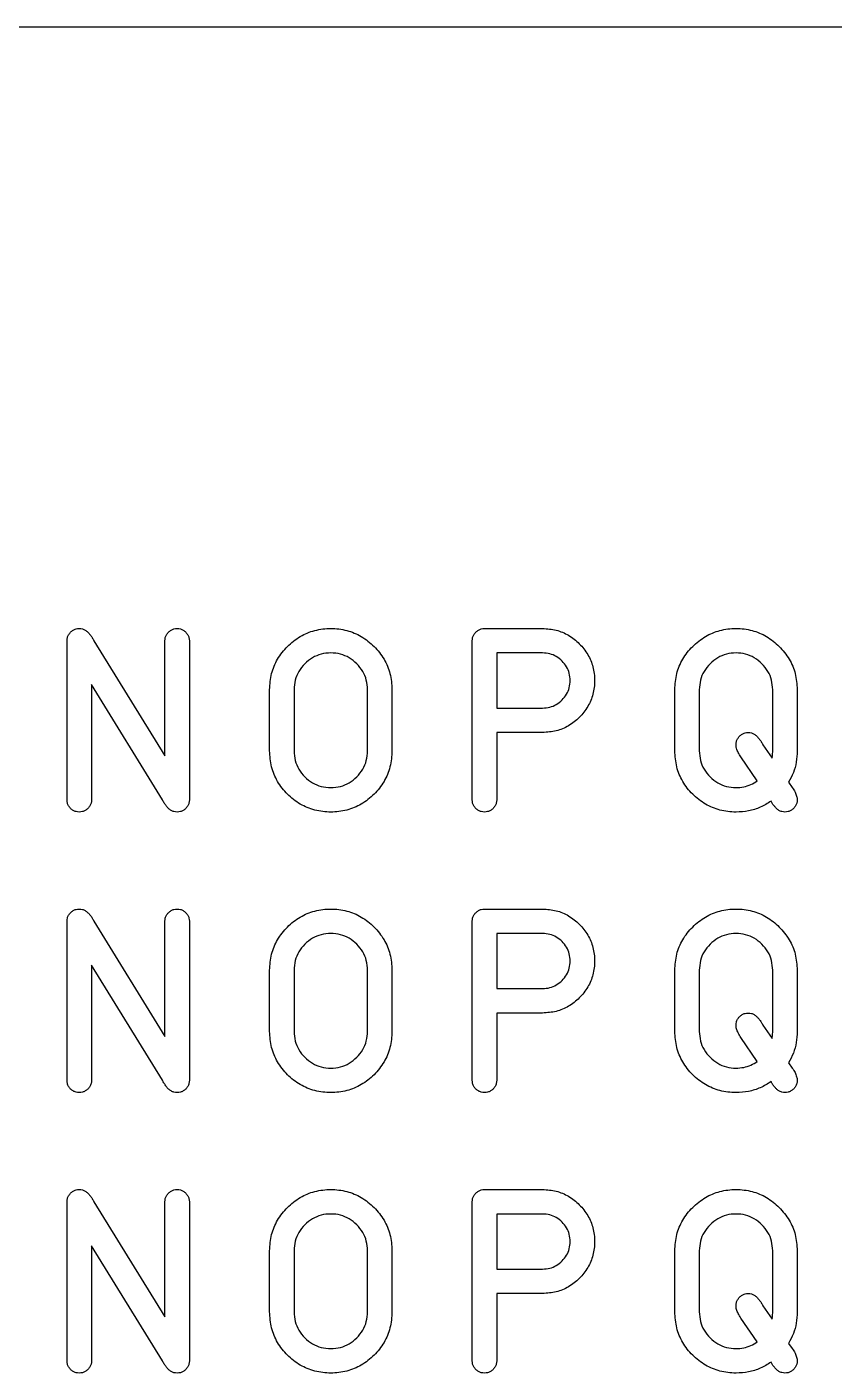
# Model space of a CAD drawing. Extents: x 7.2 to 83.4, y 7.2 to 40.5.
# Drawn here: x 45.28 to 54.9, y 24.43 to 40.48 of the extents above; entities that cross this region are included whole.
import ezdxf

# ---------------------------------------------------------------- set-up
doc = ezdxf.new("R2010")
doc.units = 0
doc.layers.add('Layer_1', color=7, linetype='CONTINUOUS')

msp = doc.modelspace()

# ---------------------------------------------------------------- linework, layer by layer
at = {"layer": 'Layer_1', "color": 7}
for p, q in [((7.194389, 40.477476), (83.387785, 40.477476)), ((46.001345, 33.263494), (46.001345, 33.263494)), ((50.728623, 33.307247), (51.421374, 33.307247)), ((45.753412, 31.265454), (45.753412, 33.161405)), ((46.074265, 33.161405), (46.920153, 31.789028)), ((46.920153, 31.789028), (46.920153, 33.161405)), ((47.211835, 33.161405), (47.211835, 31.265454)), ((50.582779, 31.265454), (50.582779, 33.161405)), ((51.421374, 33.015562), (50.874464, 33.015562)), ((50.874464, 33.015562), (50.874464, 32.359271)), ((51.421374, 33.015562), (51.421374, 33.015562)), ((46.890982, 31.265454), (46.045097, 32.63783)), ((46.045097, 32.63783), (46.045097, 31.265454)), ((48.168094, 31.848823), (48.168094, 32.578035)), ((48.459779, 32.578035), (48.459779, 31.848823)), ((49.334835, 31.848823), (49.334835, 32.578035)), ((49.62652, 32.578035), (49.62652, 31.848823)), ((52.997464, 31.848823), (52.997464, 32.578035)), ((53.289135, 32.578035), (53.289135, 31.848823)), ((54.164188, 31.848823), (54.164188, 32.578035)), ((54.455887, 32.578035), (54.455887, 31.848823)), ((50.874464, 32.359271), (51.421374, 32.359271)), ((51.421374, 32.067587), (50.874464, 32.067587)), ((50.874464, 32.067587), (50.874464, 31.265454)), ((51.421374, 32.067587), (51.421374, 32.067587)), ((53.980427, 31.491509), (53.784997, 31.775902)), ((54.047514, 31.921744), (54.156906, 31.762776)), ((54.353796, 31.474008), (54.397549, 31.411296)), ((54.143783, 31.249411), (54.143783, 31.249411)), ((46.001345, 29.920029), (46.001345, 29.920029)), ((50.728623, 29.963782), (51.421374, 29.963782)), ((45.753412, 27.921989), (45.753412, 29.817939)), ((46.074265, 29.817939), (46.920153, 28.445563)), ((46.920153, 28.445563), (46.920153, 29.817939)), ((47.211835, 29.817939), (47.211835, 27.921989)), ((50.582779, 27.921989), (50.582779, 29.817939)), ((51.421374, 29.672097), (50.874464, 29.672097)), ((50.874464, 29.672097), (50.874464, 29.015806)), ((51.421374, 29.672097), (51.421374, 29.672097)), ((46.890982, 27.921989), (46.045097, 29.294365)), ((46.045097, 29.294365), (46.045097, 27.921989)), ((48.168094, 28.505358), (48.168094, 29.23457)), ((48.459779, 29.23457), (48.459779, 28.505358)), ((49.334835, 28.505358), (49.334835, 29.23457)), ((49.62652, 29.23457), (49.62652, 28.505358)), ((52.997464, 28.505358), (52.997464, 29.23457)), ((53.289135, 29.23457), (53.289135, 28.505358)), ((54.164188, 28.505358), (54.164188, 29.23457)), ((54.455887, 29.23457), (54.455887, 28.505358)), ((50.874464, 29.015806), (51.421374, 29.015806)), ((51.421374, 28.724122), (50.874464, 28.724122)), ((50.874464, 28.724122), (50.874464, 27.921989)), ((51.421374, 28.724122), (51.421374, 28.724122)), ((54.047514, 28.578279), (54.156906, 28.419311)), ((53.980427, 28.148044), (53.784997, 28.432437)), ((54.353796, 28.130543), (54.397549, 28.067831)), ((54.143783, 27.905946), (54.143783, 27.905946)), ((45.753412, 24.578518), (45.753412, 26.474469)), ((46.001345, 26.576558), (46.001345, 26.576558)), ((46.074265, 26.474469), (46.920153, 25.102092)), ((46.920153, 25.102092), (46.920153, 26.474469)), ((47.211835, 26.474469), (47.211835, 24.578518)), ((50.582779, 24.578518), (50.582779, 26.474469)), ((50.728623, 26.620311), (51.421374, 26.620311)), ((51.421374, 26.328627), (50.874464, 26.328627)), ((50.874464, 26.328627), (50.874464, 25.672336)), ((51.421374, 26.328627), (51.421374, 26.328627)), ((46.890982, 24.578518), (46.045097, 25.950895)), ((46.045097, 25.950895), (46.045097, 24.578518)), ((48.168094, 25.161887), (48.168094, 25.891099)), ((48.459779, 25.891099), (48.459779, 25.161887)), ((49.334835, 25.161887), (49.334835, 25.891099)), ((49.62652, 25.891099), (49.62652, 25.161887)), ((52.997464, 25.161887), (52.997464, 25.891099)), ((53.289135, 25.891099), (53.289135, 25.161887)), ((54.164188, 25.161887), (54.164188, 25.891099)), ((54.455887, 25.891099), (54.455887, 25.161887)), ((50.874464, 25.672336), (51.421374, 25.672336)), ((51.421374, 25.380651), (50.874464, 25.380651)), ((50.874464, 25.380651), (50.874464, 24.578518)), ((51.421374, 25.380651), (51.421374, 25.380651)), ((54.047514, 25.234809), (54.156906, 25.07584)), ((53.980427, 24.804574), (53.784997, 25.088966)), ((54.353796, 24.787073), (54.397549, 24.72436)), ((54.143783, 24.562475), (54.143783, 24.562475))]:
    msp.add_line(p, q, dxfattribs=at)
for points, knots in [([(45.753412, 33.161405), (45.754256, 33.174188), (45.755914, 33.199296), (45.771033, 33.234672), (45.794918, 33.264792), (45.825202, 33.288978), (45.861015, 33.304211), (45.899221, 33.308793), (45.937163, 33.304184), (45.97292, 33.289294), (45.991729, 33.272222), (46.001345, 33.263494)], [0, 0, 0, 0, 0.038209, 0.075044, 0.113261, 0.152616, 0.190087, 0.228478, 0.266707, 0.30373, 0.342451, 0.342451, 0.342451, 0.342451]), ([(46.001345, 33.263494), (46.010778, 33.253665), (46.029873, 33.23377), (46.054289, 33.19935), (46.067526, 33.174206), (46.074265, 33.161405)], [0, 0, 0, 0, 0.040833, 0.082653, 0.12603, 0.12603, 0.12603, 0.12603]), ([(46.920153, 33.161405), (46.920997, 33.174188), (46.922655, 33.199296), (46.937774, 33.234672), (46.961659, 33.264793), (46.991941, 33.288977), (47.027758, 33.304214), (47.065944, 33.308779), (47.103957, 33.304237), (47.139455, 33.289098), (47.168886, 33.264266), (47.193578, 33.234873), (47.20922, 33.199366), (47.210954, 33.174193), (47.211835, 33.161405)], [0, 0, 0, 0, 0.038209, 0.075044, 0.113261, 0.152616, 0.190086, 0.228476, 0.266705, 0.303729, 0.34245, 0.38117, 0.418193, 0.456423, 0.456423, 0.456423, 0.456423]), ([(48.168094, 32.578035), (48.172335, 32.642555), (48.18066, 32.769212), (48.256791, 32.947575), (48.37593, 33.098351), (48.52701, 33.218318), (48.705777, 33.292639), (48.897257, 33.314677), (49.08856, 33.292661), (49.267012, 33.218441), (49.417239, 33.097824), (49.537189, 32.947776), (49.613841, 32.769281), (49.622242, 32.64256), (49.62652, 32.578035)], [0, 0, 0, 0, 0.192835, 0.378541, 0.571021, 0.764637, 0.950979, 1.143994, 1.336849, 1.522742, 1.71572, 1.908699, 2.094592, 2.287447, 2.287447, 2.287447, 2.287447]), ([(50.582779, 33.161405), (50.583623, 33.174189), (50.585281, 33.199298), (50.6004, 33.234665), (50.624285, 33.264822), (50.654568, 33.288865), (50.690387, 33.304615), (50.715775, 33.306363), (50.728623, 33.307247)], [0, 0, 0, 0, 0.038209, 0.075044, 0.113261, 0.152616, 0.190087, 0.228478, 0.228478, 0.228478, 0.228478]), ([(51.421374, 33.307247), (51.476228, 33.30361), (51.583943, 33.296467), (51.735664, 33.231301), (51.863086, 33.12925), (51.965704, 33.001677), (52.028804, 32.849993), (52.047522, 32.687368), (52.028783, 32.524566), (51.965581, 32.372565), (51.863612, 32.244139), (51.735463, 32.142898), (51.583874, 32.078253), (51.476224, 32.071187), (51.421374, 32.067587)], [0, 0, 0, 0, 0.163951, 0.321946, 0.485946, 0.649946, 0.807942, 0.971893, 1.136005, 1.29445, 1.459088, 1.622589, 1.780398, 1.944329, 1.944329, 1.944329, 1.944329]), ([(52.997464, 32.578035), (53.001705, 32.642555), (53.01003, 32.769212), (53.08616, 32.947574), (53.205297, 33.098352), (53.356378, 33.218317), (53.535146, 33.292639), (53.726626, 33.314677), (53.917929, 33.292661), (54.09638, 33.218441), (54.246609, 33.097825), (54.366557, 32.947776), (54.443208, 32.76928), (54.451609, 32.64256), (54.455887, 32.578035)], [0, 0, 0, 0, 0.192835, 0.378541, 0.57102, 0.764637, 0.950979, 1.143995, 1.336849, 1.522742, 1.715721, 1.908699, 2.094592, 2.287446, 2.287446, 2.287446, 2.287446]), ([(49.334835, 32.578035), (49.332272, 32.616719), (49.327237, 32.69274), (49.281297, 32.799836), (49.209705, 32.890347), (49.119086, 32.962339), (49.012017, 33.00682), (48.897306, 33.020011), (48.782596, 33.00682), (48.675528, 32.962338), (48.584909, 32.890346), (48.513318, 32.799836), (48.467377, 32.69274), (48.462342, 32.616719), (48.459779, 32.578035)], [0, 0, 0, 0, 0.115612, 0.2272, 0.343117, 0.459035, 0.570624, 0.686237, 0.801848, 0.913436, 1.029354, 1.145271, 1.256859, 1.372471, 1.372471, 1.372471, 1.372471]), ([(51.421374, 32.359271), (51.450387, 32.361193), (51.507403, 32.36497), (51.587724, 32.399425), (51.655606, 32.45312), (51.709602, 32.521082), (51.742963, 32.601384), (51.752856, 32.687417), (51.742963, 32.77345), (51.709602, 32.853751), (51.655606, 32.921714), (51.587724, 32.975408), (51.507403, 33.009864), (51.450387, 33.01364), (51.421374, 33.015562)], [0, 0, 0, 0, 0.086709, 0.1704, 0.257337, 0.344275, 0.427966, 0.514676, 0.601385, 0.685076, 0.772014, 0.858952, 0.942642, 1.029351, 1.029351, 1.029351, 1.029351]), ([(54.164188, 32.578035), (54.161625, 32.616719), (54.15659, 32.69274), (54.110649, 32.799836), (54.039058, 32.890346), (53.948441, 32.962339), (53.841372, 33.00682), (53.726661, 33.020011), (53.611951, 33.00682), (53.504882, 32.962339), (53.414265, 32.890346), (53.342673, 32.799836), (53.296733, 32.69274), (53.291697, 32.616719), (53.289135, 32.578035)], [0, 0, 0, 0, 0.115612, 0.2272, 0.343117, 0.459034, 0.570622, 0.686234, 0.801847, 0.913435, 1.029352, 1.145269, 1.256857, 1.372469, 1.372469, 1.372469, 1.372469]), ([(53.784997, 31.775902), (53.773617, 31.793724), (53.752833, 31.826274), (53.732213, 31.875489), (53.724702, 31.920005), (53.729612, 31.959647), (53.744159, 31.995009), (53.768202, 32.025133), (53.798441, 32.049317), (53.834268, 32.064553), (53.872457, 32.069124), (53.91045, 32.064558), (53.946025, 32.049507), (53.975696, 32.023869), (54.00295, 31.993957), (54.027583, 31.95973), (54.04079, 31.93456), (54.047514, 31.921744)], [0, 0, 0, 0, 0.063363, 0.115722, 0.15899, 0.1972, 0.234034, 0.272251, 0.311606, 0.349077, 0.387466, 0.425696, 0.46272, 0.501441, 0.542274, 0.584094, 0.627471, 0.627471, 0.627471, 0.627471]), ([(49.62652, 31.848823), (49.622239, 31.784239), (49.613826, 31.657305), (49.537063, 31.478489), (49.417765, 31.327589), (49.26681, 31.207789), (49.088491, 31.134066), (48.897257, 31.112245), (48.705846, 31.134087), (48.527211, 31.207913), (48.375404, 31.327062), (48.256917, 31.47869), (48.180675, 31.657373), (48.172338, 31.784244), (48.168094, 31.848823)], [0, 0, 0, 0, 0.193015, 0.379357, 0.572975, 0.765454, 0.95116, 1.143996, 1.336991, 1.523146, 1.716265, 1.909385, 2.095541, 2.288536, 2.288536, 2.288536, 2.288536]), ([(48.459779, 31.848823), (48.462342, 31.810139), (48.467377, 31.734118), (48.513318, 31.627022), (48.584909, 31.536512), (48.675528, 31.46452), (48.782596, 31.420039), (48.897306, 31.406847), (49.012017, 31.420039), (49.119086, 31.46452), (49.209705, 31.536512), (49.281297, 31.627022), (49.327237, 31.734118), (49.332272, 31.810139), (49.334835, 31.848823)], [0, 0, 0, 0, 0.115612, 0.2272, 0.343117, 0.459035, 0.570623, 0.686234, 0.801847, 0.913436, 1.029354, 1.145271, 1.256859, 1.372471, 1.372471, 1.372471, 1.372471]), ([(54.143783, 31.249411), (54.102302, 31.223375), (54.019553, 31.171435), (53.876222, 31.128814), (53.712933, 31.113722), (53.535166, 31.134117), (53.356593, 31.207905), (53.204768, 31.327064), (53.086287, 31.47869), (53.010044, 31.657374), (53.001708, 31.784244), (52.997464, 31.848823)], [0, 0, 0, 0, 0.146365, 0.291977, 0.443369, 0.636364, 0.822521, 1.015641, 1.20876, 1.394915, 1.587911, 1.587911, 1.587911, 1.587911]), ([(53.289135, 31.848823), (53.291697, 31.810139), (53.296733, 31.734118), (53.342674, 31.627022), (53.414263, 31.536513), (53.50489, 31.464515), (53.611921, 31.420053), (53.718915, 31.407699), (53.817721, 31.416989), (53.904982, 31.443369), (53.955218, 31.475424), (53.980427, 31.491509)], [0, 0, 0, 0, 0.115612, 0.2272, 0.343117, 0.459034, 0.570622, 0.686234, 0.778385, 0.867099, 0.956461, 0.956461, 0.956461, 0.956461]), ([(54.156906, 31.762776), (54.158368, 31.771998), (54.161332, 31.790698), (54.163719, 31.819451), (54.16403, 31.838935), (54.164188, 31.848823)], [0, 0, 0, 0, 0.028004, 0.056789, 0.086454, 0.086454, 0.086454, 0.086454]), ([(54.455887, 31.848823), (54.453743, 31.803864), (54.449539, 31.715721), (54.41522, 31.587746), (54.374229, 31.511844), (54.353796, 31.474008)], [0, 0, 0, 0, 0.134815, 0.264305, 0.393015, 0.393015, 0.393015, 0.393015]), ([(54.397549, 31.411296), (54.40893, 31.393474), (54.429717, 31.360925), (54.450325, 31.311709), (54.457886, 31.267135), (54.452789, 31.227208), (54.437635, 31.191396), (54.413427, 31.161147), (54.383313, 31.137127), (54.347938, 31.122499), (54.310033, 31.118108), (54.272099, 31.122634), (54.23652, 31.137688), (54.208297, 31.162107), (54.183382, 31.188861), (54.161735, 31.21767), (54.149821, 31.238735), (54.143783, 31.249411)], [0, 0, 0, 0, 0.063364, 0.115723, 0.158992, 0.197382, 0.234853, 0.274207, 0.312425, 0.349259, 0.387467, 0.425698, 0.462722, 0.501442, 0.536643, 0.572423, 0.609191, 0.609191, 0.609191, 0.609191]), ([(46.045097, 31.265454), (46.044213, 31.252607), (46.042465, 31.22722), (46.026715, 31.191392), (46.002672, 31.161147), (45.972516, 31.137129), (45.937148, 31.122488), (45.899206, 31.118144), (45.861088, 31.12251), (45.825399, 31.137252), (45.794393, 31.160622), (45.771159, 31.19159), (45.755929, 31.227289), (45.754259, 31.252611), (45.753412, 31.265454)], [0, 0, 0, 0, 0.03839, 0.075861, 0.115216, 0.153433, 0.190267, 0.228476, 0.266847, 0.304131, 0.342991, 0.381851, 0.419135, 0.457505, 0.457505, 0.457505, 0.457505]), ([(47.211835, 31.265454), (47.210951, 31.252607), (47.209203, 31.22722), (47.193454, 31.191393), (47.169413, 31.161146), (47.139254, 31.137129), (47.103888, 31.12249), (47.065939, 31.118138), (47.027846, 31.12253), (46.992069, 31.137178), (46.960863, 31.161331), (46.935099, 31.192844), (46.910805, 31.227304), (46.897667, 31.252589), (46.890982, 31.265454)], [0, 0, 0, 0, 0.03839, 0.075861, 0.115214, 0.153433, 0.190268, 0.228477, 0.266846, 0.30413, 0.34299, 0.38389, 0.425829, 0.469271, 0.469271, 0.469271, 0.469271]), ([(50.874464, 31.265454), (50.87358, 31.252607), (50.871832, 31.22722), (50.856082, 31.191392), (50.832039, 31.161147), (50.801883, 31.137129), (50.766515, 31.122488), (50.728573, 31.118144), (50.690455, 31.12251), (50.654766, 31.137252), (50.62376, 31.160622), (50.600525, 31.19159), (50.585296, 31.227289), (50.583626, 31.252611), (50.582779, 31.265454)], [0, 0, 0, 0, 0.03839, 0.075861, 0.115216, 0.153433, 0.190267, 0.228476, 0.266847, 0.304131, 0.342991, 0.381851, 0.419135, 0.457505, 0.457505, 0.457505, 0.457505]), ([(45.753412, 29.817939), (45.754256, 29.830723), (45.755914, 29.855831), (45.771033, 29.891207), (45.794918, 29.921327), (45.825202, 29.945513), (45.861015, 29.960745), (45.899221, 29.965328), (45.937163, 29.960719), (45.97292, 29.945829), (45.991729, 29.928757), (46.001345, 29.920029)], [0, 0, 0, 0, 0.038209, 0.075044, 0.113261, 0.152616, 0.190087, 0.228478, 0.266707, 0.30373, 0.342451, 0.342451, 0.342451, 0.342451]), ([(46.001345, 29.920029), (46.010778, 29.9102), (46.029873, 29.890304), (46.054289, 29.855885), (46.067526, 29.830741), (46.074265, 29.817939)], [0, 0, 0, 0, 0.040833, 0.082653, 0.12603, 0.12603, 0.12603, 0.12603]), ([(46.920153, 29.817939), (46.920997, 29.830723), (46.922655, 29.855831), (46.937774, 29.891207), (46.961659, 29.921327), (46.991941, 29.945512), (47.027758, 29.960749), (47.065944, 29.965313), (47.103957, 29.960772), (47.139455, 29.945633), (47.168886, 29.920801), (47.193578, 29.891408), (47.20922, 29.855901), (47.210954, 29.830728), (47.211835, 29.817939)], [0, 0, 0, 0, 0.038209, 0.075044, 0.113261, 0.152616, 0.190086, 0.228476, 0.266705, 0.303729, 0.34245, 0.38117, 0.418193, 0.456423, 0.456423, 0.456423, 0.456423]), ([(48.168094, 29.23457), (48.172335, 29.29909), (48.18066, 29.425747), (48.256791, 29.60411), (48.37593, 29.754886), (48.52701, 29.874853), (48.705777, 29.949174), (48.897257, 29.971211), (49.08856, 29.949196), (49.267012, 29.874976), (49.417239, 29.754359), (49.537189, 29.604311), (49.613841, 29.425816), (49.622242, 29.299095), (49.62652, 29.23457)], [0, 0, 0, 0, 0.192834, 0.378541, 0.571021, 0.764637, 0.950979, 1.143993, 1.336849, 1.522742, 1.71572, 1.908699, 2.094592, 2.287447, 2.287447, 2.287447, 2.287447]), ([(50.582779, 29.817939), (50.583623, 29.830724), (50.585281, 29.855833), (50.6004, 29.8912), (50.624285, 29.921357), (50.654568, 29.9454), (50.690387, 29.96115), (50.715775, 29.962897), (50.728623, 29.963782)], [0, 0, 0, 0, 0.038209, 0.075044, 0.113261, 0.152616, 0.190087, 0.228478, 0.228478, 0.228478, 0.228478]), ([(51.421374, 29.963782), (51.476228, 29.960144), (51.583943, 29.953002), (51.735664, 29.887836), (51.863086, 29.785785), (51.965704, 29.658212), (52.028804, 29.506528), (52.047522, 29.343902), (52.028783, 29.1811), (51.965581, 29.029099), (51.863612, 28.900674), (51.735462, 28.799433), (51.583874, 28.734788), (51.476224, 28.727722), (51.421374, 28.724122)], [0, 0, 0, 0, 0.163951, 0.321946, 0.485946, 0.649946, 0.807942, 0.971893, 1.136005, 1.29445, 1.459088, 1.622589, 1.780398, 1.944329, 1.944329, 1.944329, 1.944329]), ([(52.997464, 29.23457), (53.001705, 29.29909), (53.01003, 29.425747), (53.08616, 29.604109), (53.205297, 29.754887), (53.356378, 29.874852), (53.535146, 29.949174), (53.726626, 29.971211), (53.917929, 29.949196), (54.09638, 29.874975), (54.246609, 29.75436), (54.366557, 29.604311), (54.443208, 29.425815), (54.451609, 29.299095), (54.455887, 29.23457)], [0, 0, 0, 0, 0.192834, 0.378541, 0.57102, 0.764637, 0.950979, 1.143994, 1.336849, 1.522742, 1.715721, 1.908699, 2.094592, 2.287446, 2.287446, 2.287446, 2.287446]), ([(49.334835, 29.23457), (49.332272, 29.273254), (49.327237, 29.349275), (49.281297, 29.456371), (49.209705, 29.546881), (49.119086, 29.618874), (49.012017, 29.663355), (48.897306, 29.676546), (48.782596, 29.663355), (48.675528, 29.618873), (48.584909, 29.546881), (48.513318, 29.456371), (48.467377, 29.349275), (48.462342, 29.273254), (48.459779, 29.23457)], [0, 0, 0, 0, 0.115612, 0.2272, 0.343117, 0.459035, 0.570624, 0.686237, 0.801848, 0.913436, 1.029354, 1.145271, 1.256859, 1.372471, 1.372471, 1.372471, 1.372471]), ([(51.421374, 29.015806), (51.450387, 29.017728), (51.507403, 29.021505), (51.587724, 29.05596), (51.655606, 29.109655), (51.709602, 29.177617), (51.742963, 29.257919), (51.752856, 29.343952), (51.742963, 29.429985), (51.709602, 29.510286), (51.655606, 29.578249), (51.587724, 29.631943), (51.507403, 29.666399), (51.450387, 29.670175), (51.421374, 29.672097)], [0, 0, 0, 0, 0.086709, 0.1704, 0.257337, 0.344275, 0.427966, 0.514676, 0.601385, 0.685076, 0.772014, 0.858952, 0.942642, 1.029351, 1.029351, 1.029351, 1.029351]), ([(54.164188, 29.23457), (54.161625, 29.273254), (54.15659, 29.349275), (54.110649, 29.456371), (54.039058, 29.546881), (53.948441, 29.618874), (53.841372, 29.663355), (53.726661, 29.676546), (53.611951, 29.663355), (53.504882, 29.618874), (53.414265, 29.546881), (53.342673, 29.456371), (53.296733, 29.349275), (53.291697, 29.273254), (53.289135, 29.23457)], [0, 0, 0, 0, 0.115612, 0.2272, 0.343117, 0.459034, 0.570622, 0.686234, 0.801847, 0.913435, 1.029352, 1.145269, 1.256857, 1.372469, 1.372469, 1.372469, 1.372469]), ([(53.784997, 28.432437), (53.773617, 28.450259), (53.752833, 28.482809), (53.732213, 28.532023), (53.724702, 28.57654), (53.729612, 28.616182), (53.744159, 28.651544), (53.768202, 28.681668), (53.798441, 28.705852), (53.834268, 28.721088), (53.872457, 28.725659), (53.91045, 28.721093), (53.946025, 28.706042), (53.975696, 28.680404), (54.00295, 28.650492), (54.027583, 28.616265), (54.04079, 28.591094), (54.047514, 28.578279)], [0, 0, 0, 0, 0.063363, 0.115722, 0.15899, 0.1972, 0.234034, 0.272251, 0.311606, 0.349077, 0.387466, 0.425697, 0.462721, 0.501441, 0.542275, 0.584094, 0.627472, 0.627472, 0.627472, 0.627472]), ([(49.62652, 28.505358), (49.622239, 28.440774), (49.613826, 28.313839), (49.537063, 28.135024), (49.417765, 27.984123), (49.26681, 27.864324), (49.088491, 27.790601), (48.897257, 27.76878), (48.705846, 27.790622), (48.527211, 27.864448), (48.375404, 27.983597), (48.256917, 28.135225), (48.180675, 28.313908), (48.172338, 28.440779), (48.168094, 28.505358)], [0, 0, 0, 0, 0.193015, 0.379357, 0.572975, 0.765454, 0.95116, 1.143996, 1.336991, 1.523146, 1.716265, 1.909385, 2.095541, 2.288536, 2.288536, 2.288536, 2.288536]), ([(48.459779, 28.505358), (48.462342, 28.466674), (48.467377, 28.390653), (48.513318, 28.283557), (48.584909, 28.193047), (48.675528, 28.121055), (48.782596, 28.076573), (48.897306, 28.063382), (49.012017, 28.076573), (49.119086, 28.121054), (49.209705, 28.193047), (49.281297, 28.283557), (49.327237, 28.390653), (49.332272, 28.466674), (49.334835, 28.505358)], [0, 0, 0, 0, 0.115612, 0.2272, 0.343117, 0.459035, 0.570623, 0.686234, 0.801847, 0.913436, 1.029354, 1.145271, 1.256859, 1.372471, 1.372471, 1.372471, 1.372471]), ([(54.143783, 27.905946), (54.102302, 27.879909), (54.019553, 27.82797), (53.876222, 27.785349), (53.712933, 27.770257), (53.535166, 27.790652), (53.356593, 27.86444), (53.204768, 27.983598), (53.086287, 28.135225), (53.010044, 28.313908), (53.001708, 28.440779), (52.997464, 28.505358)], [0, 0, 0, 0, 0.146365, 0.291977, 0.443369, 0.636364, 0.822521, 1.015641, 1.208759, 1.394915, 1.58791, 1.58791, 1.58791, 1.58791]), ([(53.289135, 28.505358), (53.291697, 28.466674), (53.296733, 28.390653), (53.342674, 28.283557), (53.414263, 28.193048), (53.50489, 28.12105), (53.611921, 28.076588), (53.718915, 28.064234), (53.817721, 28.073523), (53.904982, 28.099904), (53.955218, 28.131959), (53.980427, 28.148044)], [0, 0, 0, 0, 0.115612, 0.2272, 0.343117, 0.459034, 0.570622, 0.686234, 0.778385, 0.867099, 0.956462, 0.956462, 0.956462, 0.956462]), ([(54.156906, 28.419311), (54.158368, 28.428533), (54.161332, 28.447233), (54.163719, 28.475985), (54.16403, 28.495469), (54.164188, 28.505358)], [0, 0, 0, 0, 0.028004, 0.056789, 0.086454, 0.086454, 0.086454, 0.086454]), ([(54.455887, 28.505358), (54.453743, 28.460399), (54.449539, 28.372256), (54.41522, 28.244281), (54.374229, 28.168379), (54.353796, 28.130543)], [0, 0, 0, 0, 0.134815, 0.264305, 0.393015, 0.393015, 0.393015, 0.393015]), ([(46.045097, 27.921989), (46.044213, 27.909142), (46.042465, 27.883755), (46.026715, 27.847927), (46.002673, 27.817682), (45.972516, 27.793664), (45.937148, 27.779024), (45.899206, 27.774679), (45.861088, 27.779045), (45.825399, 27.793787), (45.794393, 27.817156), (45.771159, 27.848125), (45.755929, 27.883824), (45.754259, 27.909146), (45.753412, 27.921989)], [0, 0, 0, 0, 0.03839, 0.075861, 0.115216, 0.153433, 0.190267, 0.228475, 0.266846, 0.304131, 0.342991, 0.381851, 0.419135, 0.457505, 0.457505, 0.457505, 0.457505]), ([(47.211835, 27.921989), (47.210951, 27.909142), (47.209203, 27.883755), (47.193454, 27.847928), (47.169413, 27.817681), (47.139254, 27.793664), (47.103888, 27.779025), (47.065939, 27.774673), (47.027846, 27.779065), (46.992069, 27.793713), (46.960862, 27.817866), (46.935099, 27.849378), (46.910805, 27.883839), (46.897667, 27.909124), (46.890982, 27.921989)], [0, 0, 0, 0, 0.03839, 0.07586, 0.115214, 0.153433, 0.190268, 0.228477, 0.266846, 0.30413, 0.342989, 0.38389, 0.425828, 0.46927, 0.46927, 0.46927, 0.46927]), ([(50.874464, 27.921989), (50.87358, 27.909142), (50.871832, 27.883755), (50.856082, 27.847927), (50.832039, 27.817682), (50.801883, 27.793664), (50.766515, 27.779024), (50.728573, 27.774679), (50.690455, 27.779045), (50.654766, 27.793787), (50.62376, 27.817156), (50.600525, 27.848125), (50.585296, 27.883824), (50.583626, 27.909146), (50.582779, 27.921989)], [0, 0, 0, 0, 0.03839, 0.075861, 0.115216, 0.153433, 0.190267, 0.228475, 0.266846, 0.304131, 0.342991, 0.381851, 0.419135, 0.457505, 0.457505, 0.457505, 0.457505]), ([(54.397549, 28.067831), (54.40893, 28.050009), (54.429717, 28.01746), (54.450325, 27.968244), (54.457886, 27.92367), (54.452789, 27.883743), (54.437635, 27.84793), (54.413428, 27.817682), (54.383313, 27.793661), (54.347938, 27.779034), (54.310033, 27.774643), (54.272099, 27.779169), (54.23652, 27.794223), (54.208297, 27.818642), (54.183382, 27.845396), (54.161735, 27.874205), (54.149821, 27.89527), (54.143783, 27.905946)], [0, 0, 0, 0, 0.063364, 0.115723, 0.158992, 0.197382, 0.234853, 0.274207, 0.312424, 0.349259, 0.387467, 0.425697, 0.462721, 0.501442, 0.536642, 0.572423, 0.60919, 0.60919, 0.60919, 0.60919]), ([(45.753412, 26.474469), (45.754256, 26.487253), (45.755914, 26.51236), (45.771033, 26.547737), (45.794918, 26.577857), (45.825202, 26.602043), (45.861015, 26.617275), (45.899221, 26.621857), (45.937163, 26.617248), (45.97292, 26.602359), (45.991729, 26.585286), (46.001345, 26.576558)], [0, 0, 0, 0, 0.038209, 0.075044, 0.113261, 0.152616, 0.190087, 0.228478, 0.266707, 0.30373, 0.342451, 0.342451, 0.342451, 0.342451]), ([(46.001345, 26.576558), (46.010778, 26.566729), (46.029873, 26.546834), (46.054289, 26.512414), (46.067526, 26.487271), (46.074265, 26.474469)], [0, 0, 0, 0, 0.040833, 0.082653, 0.12603, 0.12603, 0.12603, 0.12603]), ([(46.920153, 26.474469), (46.920997, 26.487253), (46.922655, 26.51236), (46.937774, 26.547737), (46.961659, 26.577857), (46.991941, 26.602041), (47.027758, 26.617279), (47.065944, 26.621843), (47.103957, 26.617301), (47.139455, 26.602162), (47.168886, 26.577331), (47.193578, 26.547937), (47.20922, 26.512431), (47.210954, 26.487257), (47.211835, 26.474469)], [0, 0, 0, 0, 0.038209, 0.075044, 0.113261, 0.152616, 0.190086, 0.228476, 0.266705, 0.303729, 0.34245, 0.38117, 0.418193, 0.456423, 0.456423, 0.456423, 0.456423]), ([(48.168094, 25.891099), (48.172335, 25.95562), (48.18066, 26.082276), (48.256791, 26.260639), (48.37593, 26.411415), (48.52701, 26.531382), (48.705777, 26.605704), (48.897257, 26.627741), (49.08856, 26.605725), (49.267012, 26.531505), (49.417239, 26.410889), (49.537189, 26.260841), (49.613841, 26.082345), (49.622242, 25.955624), (49.62652, 25.891099)], [0, 0, 0, 0, 0.192834, 0.378541, 0.571021, 0.764637, 0.950979, 1.143993, 1.336849, 1.522742, 1.71572, 1.908699, 2.094592, 2.287447, 2.287447, 2.287447, 2.287447]), ([(50.582779, 26.474469), (50.583623, 26.487253), (50.585281, 26.512362), (50.6004, 26.547729), (50.624285, 26.577887), (50.654568, 26.601929), (50.690387, 26.617679), (50.715775, 26.619427), (50.728623, 26.620311)], [0, 0, 0, 0, 0.038209, 0.075044, 0.113261, 0.152616, 0.190087, 0.228478, 0.228478, 0.228478, 0.228478]), ([(51.421374, 26.620311), (51.476228, 26.616674), (51.583943, 26.609531), (51.735664, 26.544365), (51.863086, 26.442314), (51.965704, 26.314741), (52.028804, 26.163057), (52.047522, 26.000432), (52.028783, 25.83763), (51.965581, 25.685629), (51.863612, 25.557203), (51.735462, 25.455963), (51.583874, 25.391317), (51.476224, 25.384251), (51.421374, 25.380651)], [0, 0, 0, 0, 0.163951, 0.321946, 0.485946, 0.649946, 0.807942, 0.971893, 1.136005, 1.29445, 1.459088, 1.622589, 1.780398, 1.944329, 1.944329, 1.944329, 1.944329]), ([(52.997464, 25.891099), (53.001705, 25.95562), (53.01003, 26.082276), (53.08616, 26.260639), (53.205297, 26.411416), (53.356378, 26.531382), (53.535146, 26.605703), (53.726626, 26.627741), (53.917929, 26.605725), (54.09638, 26.531505), (54.246609, 26.41089), (54.366557, 26.26084), (54.443208, 26.082345), (54.451609, 25.955624), (54.455887, 25.891099)], [0, 0, 0, 0, 0.192834, 0.378541, 0.57102, 0.764637, 0.950979, 1.143994, 1.336849, 1.522742, 1.715721, 1.908699, 2.094592, 2.287446, 2.287446, 2.287446, 2.287446]), ([(49.334835, 25.891099), (49.332272, 25.929783), (49.327237, 26.005804), (49.281297, 26.1129), (49.209705, 26.203411), (49.119086, 26.275403), (49.012017, 26.319884), (48.897306, 26.333075), (48.782596, 26.319884), (48.675528, 26.275403), (48.584909, 26.203411), (48.513318, 26.1129), (48.467377, 26.005804), (48.462342, 25.929783), (48.459779, 25.891099)], [0, 0, 0, 0, 0.115612, 0.2272, 0.343117, 0.459035, 0.570624, 0.686237, 0.801848, 0.913436, 1.029354, 1.145271, 1.256859, 1.372471, 1.372471, 1.372471, 1.372471]), ([(51.421374, 25.672336), (51.450387, 25.674258), (51.507403, 25.678034), (51.587724, 25.71249), (51.655606, 25.766184), (51.709602, 25.834147), (51.742963, 25.914448), (51.752856, 26.000481), (51.742963, 26.086514), (51.709602, 26.166816), (51.655606, 26.234778), (51.587724, 26.288473), (51.507403, 26.322928), (51.450387, 26.326705), (51.421374, 26.328627)], [0, 0, 0, 0, 0.086709, 0.1704, 0.257337, 0.344275, 0.427966, 0.514676, 0.601385, 0.685076, 0.772014, 0.858952, 0.942642, 1.029351, 1.029351, 1.029351, 1.029351]), ([(54.164188, 25.891099), (54.161625, 25.929783), (54.15659, 26.005804), (54.110649, 26.1129), (54.039058, 26.20341), (53.948441, 26.275403), (53.841372, 26.319884), (53.726661, 26.333075), (53.611951, 26.319884), (53.504882, 26.275403), (53.414265, 26.20341), (53.342673, 26.1129), (53.296733, 26.005804), (53.291697, 25.929783), (53.289135, 25.891099)], [0, 0, 0, 0, 0.115612, 0.2272, 0.343117, 0.459034, 0.570622, 0.686234, 0.801847, 0.913435, 1.029352, 1.145269, 1.256857, 1.372469, 1.372469, 1.372469, 1.372469]), ([(53.784997, 25.088966), (53.773617, 25.106789), (53.752833, 25.139338), (53.732213, 25.188553), (53.724702, 25.23307), (53.729612, 25.272712), (53.744159, 25.308073), (53.768202, 25.338197), (53.798441, 25.362381), (53.834268, 25.377617), (53.872457, 25.382188), (53.91045, 25.377623), (53.946025, 25.362571), (53.975696, 25.336934), (54.00295, 25.307022), (54.027583, 25.272794), (54.04079, 25.247624), (54.047514, 25.234809)], [0, 0, 0, 0, 0.063363, 0.115722, 0.15899, 0.1972, 0.234034, 0.272251, 0.311606, 0.349077, 0.387466, 0.425697, 0.462721, 0.501441, 0.542275, 0.584094, 0.627472, 0.627472, 0.627472, 0.627472]), ([(49.62652, 25.161887), (49.622239, 25.097304), (49.613826, 24.970369), (49.537063, 24.791554), (49.417765, 24.640653), (49.26681, 24.520853), (49.088491, 24.44713), (48.897257, 24.42531), (48.705846, 24.447151), (48.527211, 24.520977), (48.375404, 24.640127), (48.256917, 24.791755), (48.180675, 24.970438), (48.172338, 25.097308), (48.168094, 25.161887)], [0, 0, 0, 0, 0.193015, 0.379357, 0.572974, 0.765453, 0.95116, 1.143996, 1.336991, 1.523146, 1.716265, 1.909384, 2.095541, 2.288536, 2.288536, 2.288536, 2.288536]), ([(48.459779, 25.161887), (48.462342, 25.123204), (48.467377, 25.047182), (48.513318, 24.940087), (48.584909, 24.849576), (48.675528, 24.777584), (48.782596, 24.733103), (48.897306, 24.719912), (49.012017, 24.733103), (49.119086, 24.777584), (49.209705, 24.849576), (49.281297, 24.940087), (49.327237, 25.047182), (49.332272, 25.123204), (49.334835, 25.161887)], [0, 0, 0, 0, 0.115612, 0.2272, 0.343117, 0.459035, 0.570623, 0.686234, 0.801847, 0.913436, 1.029354, 1.145271, 1.256859, 1.372471, 1.372471, 1.372471, 1.372471]), ([(54.143783, 24.562475), (54.102302, 24.536439), (54.019553, 24.4845), (53.876222, 24.441878), (53.712933, 24.426786), (53.535166, 24.447182), (53.356593, 24.520969), (53.204768, 24.640128), (53.086287, 24.791755), (53.010044, 24.970438), (53.001708, 25.097308), (52.997464, 25.161887)], [0, 0, 0, 0, 0.146365, 0.291977, 0.443369, 0.636364, 0.822521, 1.015641, 1.208759, 1.394915, 1.58791, 1.58791, 1.58791, 1.58791]), ([(53.289135, 25.161887), (53.291697, 25.123204), (53.296733, 25.047182), (53.342674, 24.940086), (53.414263, 24.849578), (53.50489, 24.77758), (53.611921, 24.733117), (53.718915, 24.720763), (53.817721, 24.730053), (53.904982, 24.756433), (53.955218, 24.788488), (53.980427, 24.804574)], [0, 0, 0, 0, 0.115612, 0.2272, 0.343117, 0.459034, 0.570622, 0.686234, 0.778385, 0.867099, 0.956462, 0.956462, 0.956462, 0.956462]), ([(54.156906, 25.07584), (54.158368, 25.085062), (54.161332, 25.103762), (54.163719, 25.132515), (54.16403, 25.151999), (54.164188, 25.161887)], [0, 0, 0, 0, 0.028004, 0.056789, 0.086454, 0.086454, 0.086454, 0.086454]), ([(54.455887, 25.161887), (54.453743, 25.116928), (54.449539, 25.028786), (54.41522, 24.90081), (54.374229, 24.824909), (54.353796, 24.787073)], [0, 0, 0, 0, 0.134815, 0.264305, 0.393015, 0.393015, 0.393015, 0.393015]), ([(54.397549, 24.72436), (54.40893, 24.706538), (54.429717, 24.673989), (54.450325, 24.624773), (54.457886, 24.580199), (54.452789, 24.540273), (54.437635, 24.50446), (54.413428, 24.474211), (54.383313, 24.450191), (54.347938, 24.435563), (54.310033, 24.431173), (54.272099, 24.435698), (54.23652, 24.450753), (54.208297, 24.475171), (54.183382, 24.501925), (54.161735, 24.530735), (54.149821, 24.5518), (54.143783, 24.562475)], [0, 0, 0, 0, 0.063364, 0.115723, 0.158992, 0.197382, 0.234853, 0.274207, 0.312424, 0.349259, 0.387467, 0.425697, 0.462721, 0.501442, 0.536642, 0.572423, 0.60919, 0.60919, 0.60919, 0.60919]), ([(46.045097, 24.578518), (46.044213, 24.565671), (46.042465, 24.540285), (46.026715, 24.504457), (46.002673, 24.474211), (45.972516, 24.450194), (45.937148, 24.435553), (45.899206, 24.431208), (45.861088, 24.435574), (45.825399, 24.450316), (45.794393, 24.473686), (45.771159, 24.504655), (45.755929, 24.540353), (45.754259, 24.565675), (45.753412, 24.578518)], [0, 0, 0, 0, 0.03839, 0.075861, 0.115216, 0.153433, 0.190267, 0.228475, 0.266846, 0.304131, 0.342991, 0.381851, 0.419135, 0.457505, 0.457505, 0.457505, 0.457505]), ([(47.211835, 24.578518), (47.210951, 24.565671), (47.209203, 24.540285), (47.193454, 24.504457), (47.169413, 24.47421), (47.139254, 24.450193), (47.103888, 24.435554), (47.065939, 24.431203), (47.027846, 24.435595), (46.992069, 24.450243), (46.960862, 24.474396), (46.935099, 24.505908), (46.910805, 24.540368), (46.897667, 24.565653), (46.890982, 24.578518)], [0, 0, 0, 0, 0.03839, 0.07586, 0.115214, 0.153433, 0.190268, 0.228477, 0.266846, 0.30413, 0.342989, 0.38389, 0.425828, 0.46927, 0.46927, 0.46927, 0.46927]), ([(50.874464, 24.578518), (50.87358, 24.565671), (50.871832, 24.540285), (50.856082, 24.504457), (50.832039, 24.474211), (50.801883, 24.450194), (50.766515, 24.435553), (50.728573, 24.431208), (50.690455, 24.435574), (50.654766, 24.450316), (50.62376, 24.473686), (50.600525, 24.504655), (50.585296, 24.540353), (50.583626, 24.565675), (50.582779, 24.578518)], [0, 0, 0, 0, 0.03839, 0.075861, 0.115216, 0.153433, 0.190267, 0.228475, 0.266846, 0.304131, 0.342991, 0.381851, 0.419135, 0.457505, 0.457505, 0.457505, 0.457505])]:
    msp.add_open_spline(points, degree=3, knots=knots, dxfattribs=at)

doc.saveas('drawing.dxf')
